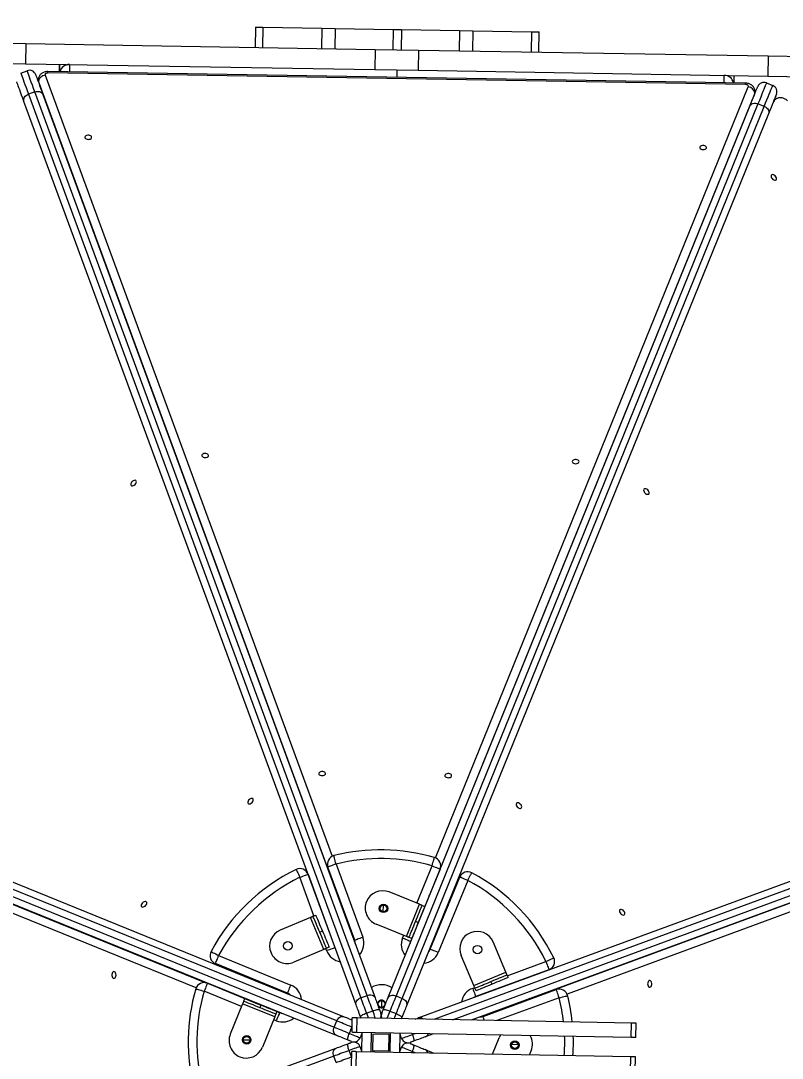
# Model space of a CAD drawing. Header units: millimetres. Extents: x 11861 to 22655, y -2514 to 8239.
# Drawn here: x 18612 to 19403, y 3521 to 4598 of the extents above; entities that cross this region are included whole.
import ezdxf

# ---------------------------------------------------------------- set-up
doc = ezdxf.new("R2010")
doc.units = ezdxf.units.MM
doc.layers.add('DIKOM_ОБЪЕКТ', color=7, linetype='Continuous')
doc.layers.add('DIKOM_РАЗМЕР_ОБЪЕКТА', color=7, linetype='Continuous')
doc.styles.add('style1', font='arial.ttf', dxfattribs={"width": 0.8})
doc.dimstyles.new('1-50', dxfattribs={"dimtxt": 300, "dimasz": 200, "dimexe": 100, "dimexo": 0, "dimgap": 100, "dimtad": 1, "dimtxsty": 'style1', "dimcen": 200, "dimclrd": 7, "dimclre": 7, "dimclrt": 7, "dimadec": 1, "dimazin": 2, "dimtfac": 1, "dimtmove": 0, "dimatfit": 2, "dimfxl": 0, "dimlwd": 25, "dimlwe": 18, "dimarcsym": 0})

# ---------------------------------------------------------------- blocks, each defined once
blk = doc.blocks.new('*D3')
at = {"layer": 'Defpoints', "color": 0, "transparency": 16777216}
for p in [(18687.3, 6652.8), (13004.5, 524), (18586.1, 524)]:
    blk.add_point(p, dxfattribs=at)
at = {"layer": 'DIKOM_РАЗМЕР_ОБЪЕКТА', "color": 7, "lineweight": 18, "transparency": 16777216}
for p, q in [((18687.3, 6652.8), (12904.5, 6652.8)), ((18586.1, 524), (12904.5, 524))]:
    blk.add_line(p, q, dxfattribs=at)
at = {"layer": 'DIKOM_РАЗМЕР_ОБЪЕКТА', "color": 7, "lineweight": 25, "transparency": 16777216}
blk.add_line((13004.5, 6452.8), (13004.5, 724), dxfattribs=at)
at = {"layer": 'DIKOM_РАЗМЕР_ОБЪЕКТА', "color": 7, "transparency": 16777216}
for points in [[(12971.2, 6452.8), (13037.8, 6452.8), (13004.5, 6652.8)], [(12971.2, 724), (13037.8, 724), (13004.5, 524)]]:
    blk.add_solid(points, dxfattribs=at)
at = {"layer": 'DIKOM_РАЗМЕР_ОБЪЕКТА', "color": 7, "transparency": 16777216, "insert": (12751.3, 3588.4), "char_height": 300, "attachment_point": 5, "rotation": 90, "style": 'style1'}
blk.add_mtext('6150', dxfattribs=at)

msp = doc.modelspace()

# ---------------------------------------------------------------- linework, layer by layer
at = {"layer": 'DIKOM_ОБЪЕКТ', "color": 7, "linetype": 'Continuous', "lineweight": 15}
for p, q in [((18855.814, 4591.715), (18855.466, 4570.718)), ((18855.814, 4591.715), (18863.463, 4591.589)), ((18863.463, 4591.589), (18863.115, 4570.592)), ((18863.463, 4591.589), (18924.538, 4590.578)), ((18924.538, 4590.578), (18924.19, 4569.58)), ((18924.538, 4590.578), (18938.273, 4590.35)), ((18938.273, 4590.35), (18937.925, 4569.353)), ((18938.273, 4590.35), (18998.721, 4589.349)), ((18998.721, 4589.349), (18998.373, 4568.352)), ((18998.721, 4589.349), (19007.156, 4589.21)), ((19007.156, 4589.21), (19006.809, 4568.212)), ((19007.156, 4589.21), (19067.604, 4588.209)), ((19067.604, 4588.209), (19067.257, 4567.212)), ((19067.604, 4588.209), (19081.339, 4587.981)), ((19081.339, 4587.981), (19080.991, 4566.984)), ((19081.339, 4587.981), (19142.414, 4586.97)), ((19142.414, 4586.97), (19142.066, 4565.973)), ((19142.414, 4586.97), (19150.063, 4586.844)), ((19149.715, 4565.846), (19150.063, 4586.844)), ((18552.652, 4575.732), (18617.056, 4574.666)), ((18617.056, 4574.666), (18616.708, 4553.668)), ((18617.056, 4574.666), (18980.082, 4568.655)), ((18980.082, 4568.655), (18979.735, 4547.658)), ((18980.082, 4568.655), (19025.099, 4567.91)), ((19025.099, 4567.91), (19024.752, 4546.912)), ((19025.099, 4567.91), (19388.126, 4561.899)), ((19388.126, 4561.899), (19387.778, 4540.902)), ((19388.126, 4561.899), (19452.529, 4560.833)), ((18552.305, 4554.735), (18616.708, 4553.668)), ((18611.921, 4544.022), (18618.491, 4546.438)), ((18616.708, 4553.668), (18979.735, 4547.658)), ((18652.164, 4545.371), (18652.291, 4553.079)), ((18652.398, 4545.368), (18652.525, 4553.075)), ((18979.735, 4547.658), (19024.752, 4546.912)), ((19002.478, 4547.281), (19002.35, 4539.573)), ((19024.752, 4546.912), (19387.778, 4540.902)), ((18630.037, 4536.896), (18630.024, 4536.107)), ((18630.283, 4535.477), (18630.27, 4534.687)), ((18940.062, 3692.952), (18630.283, 4535.477)), ((19364.494, 4532.106), (18640.157, 4544.098)), ((19364.518, 4533.577), (18640.182, 4545.57)), ((19352.43, 4541.487), (19352.302, 4533.779)), ((19387.778, 4540.902), (19452.182, 4539.836)), ((19386.225, 4533.727), (19392.712, 4531.095)), ((18960.234, 3576.411), (18615.275, 4514.615)), ((18626.565, 4524.48), (18619.995, 4522.064)), ((18619.995, 4522.064), (18964.954, 3583.859)), ((18971.524, 3586.275), (18626.565, 4524.48)), ((18634.985, 4521.862), (18979.944, 3583.658)), ((19374.064, 4522.372), (19374.077, 4523.162)), ((19374.357, 4523.783), (19374.371, 4524.573)), ((19394.353, 4515.56), (19393.698, 4514.907)), ((19394.893, 4516.138), (19394.321, 4515.584)), ((18993.098, 3583.44), (19368.927, 4509.711)), ((19377.429, 4512.048), (19001.601, 3585.777)), ((19008.087, 3583.145), (19383.916, 4509.416)), ((19383.916, 4509.416), (19377.429, 4512.048)), ((19388.386, 4501.815), (19012.558, 3575.544)), ((18940.032, 3559.75), (18013.761, 3935.578)), ((18021.362, 3940.048), (18947.633, 3564.22)), ((18011.129, 3929.092), (18937.4, 3553.263)), ((18939.737, 3544.761), (18013.466, 3920.589)), ((19024.748, 3562.943), (19962.953, 3907.902)), ((19141.289, 3583.115), (19983.814, 3892.894)), ((19970.2, 3888.192), (19079.509, 3560.703)), ((18958.658, 3643.569), (18930.859, 3719.596)), ((18939.312, 3722.687), (18967.11, 3646.659)), ((19047.305, 3717.458), (19024.66, 3661.934)), ((18910.197, 3712.041), (18937.995, 3636.014)), ((19037.106, 3634.194), (19067.676, 3709.15)), ((19076.009, 3705.751), (19045.439, 3630.796)), ((18940.049, 3692.162), (18940.062, 3692.952)), ((19025.881, 3680.901), (18994.375, 3693.685)), ((18921.863, 3680.136), (18921.832, 3680.855)), ((18988.12, 3680.105), (18988.005, 3673.169)), ((19012.346, 3647.543), (19025.881, 3680.901)), ((19028.661, 3679.773), (19031.44, 3678.646)), ((18912.672, 3667.248), (18881.355, 3654.009)), ((18926.689, 3634.089), (18912.672, 3667.248)), ((18915.435, 3668.416), (18918.198, 3669.584)), ((19024.673, 3661.966), (19021.893, 3663.094)), ((18925.207, 3653.005), (18922.444, 3651.837)), ((19012.346, 3647.543), (18980.84, 3660.326)), ((19017.905, 3645.287), (19015.125, 3646.415)), ((19017.875, 3645.299), (19016.735, 3642.503)), ((19115.586, 3610.505), (19102.347, 3641.822)), ((18926.689, 3634.089), (18895.373, 3620.85)), ((18932.216, 3636.425), (18929.453, 3635.257)), ((18817.426, 3627.672), (18892.381, 3597.102)), ((19082.427, 3596.488), (19069.188, 3627.805)), ((18888.983, 3588.768), (18814.027, 3619.338)), ((19082.427, 3596.488), (19115.586, 3610.505)), ((19160.379, 3612.98), (19084.352, 3585.182)), ((18805.719, 3598.967), (18861.243, 3576.322)), ((19101.342, 3597.97), (19100.174, 3600.733)), ((19116.754, 3607.742), (19117.922, 3604.979)), ((19128.474, 3601.314), (19129.193, 3601.345)), ((19084.763, 3590.961), (19083.595, 3593.725)), ((19091.906, 3564.52), (19167.934, 3592.318)), ((18842.276, 3577.543), (18829.493, 3546.037)), ((18875.634, 3564.008), (18842.276, 3577.543)), ((18843.404, 3580.323), (18844.532, 3583.103)), ((18964.954, 3583.859), (18971.524, 3586.275)), ((18986.478, 3580.913), (18986.362, 3573.915)), ((19001.601, 3585.777), (19008.087, 3583.145)), ((19140.5, 3583.128), (19141.289, 3583.115)), ((18861.211, 3576.335), (18860.083, 3573.555)), ((18877.89, 3569.568), (18876.762, 3566.788)), ((18877.878, 3569.538), (18880.675, 3568.397)), ((18970.819, 3567.906), (18977.389, 3570.321)), ((18995.21, 3570.026), (19001.697, 3567.395)), ((18875.634, 3564.008), (18862.851, 3532.502)), ((18937.4, 3553.263), (18940.032, 3559.75)), ((18955.946, 3547.969), (18956.221, 3562.966)), ((18960.945, 3547.877), (18961.22, 3562.874)), ((19245.993, 3557.647), (18961.22, 3562.874)), ((19245.718, 3542.649), (19245.993, 3557.647)), ((19250.717, 3542.558), (19250.992, 3557.555)), ((18953.151, 3546.873), (18955.783, 3553.359)), ((19245.718, 3542.649), (18960.945, 3547.877)), ((18966.461, 3547.776), (18964.265, 3542.363)), ((18965.92, 3546.44), (18965.602, 3529.142)), ((18975.943, 3547.602), (18975.576, 3527.605)), ((18977.415, 3546.074), (18977.103, 3529.077)), ((18994.412, 3545.762), (18977.415, 3546.074)), ((18994.1, 3528.765), (18994.412, 3545.762)), ((18995.572, 3527.238), (18995.939, 3547.234)), ((19007.401, 3541.649), (19005.412, 3547.061)), ((19005.595, 3528.399), (19005.913, 3545.697)), ((19040.646, 3546.414), (19031.995, 3543.233)), ((18850.008, 3539.667), (18843.073, 3539.782)), ((19101.746, 3525.289), (19108.664, 3542.337)), ((19128.442, 3535.057), (19121.507, 3535.172)), ((18936.902, 3523.186), (17998.698, 3178.227)), ((18001.315, 3186.648), (18939.52, 3531.606)), ((18939.318, 3516.616), (18936.902, 3523.186)), ((18955.271, 3522.481), (18952.856, 3529.051)), ((18955.304, 3512.975), (18955.579, 3527.972)), ((18960.303, 3512.883), (18960.578, 3527.88)), ((19245.351, 3522.653), (18960.578, 3527.88)), ((18964.113, 3533.191), (18966.103, 3527.779)), ((18977.103, 3529.077), (18994.1, 3528.765)), ((19005.053, 3527.064), (19007.25, 3532.477)), ((19031.777, 3530.079), (19040.827, 3526.407)), ((19140.31, 3524.581), (19142.022, 3528.802)), ((19245.075, 3507.655), (19245.351, 3522.653)), ((19250.075, 3507.563), (19250.35, 3522.561))]:
    msp.add_line(p, q, dxfattribs=at)
at = {"layer": 'DIKOM_ОБЪЕКТ', "color": 8, "linetype": 'Continuous', "lineweight": 15}
for p, q in [((18662.527, 4552.91), (18662.399, 4545.202)), ((18637.201, 4541.882), (18935.419, 3730.801)), ((18640.157, 4544.098), (18640.182, 4545.57)), ((19342.305, 4533.945), (19342.433, 4541.653)), ((19042.512, 3729.131), (19367.375, 4529.793)), ((19364.494, 4532.106), (19364.518, 4533.577)), ((19374.077, 4523.162), (19047.759, 3718.915)), ((18000.015, 3925.74), (18804.262, 3599.421)), ((18794.046, 3594.174), (17993.384, 3919.037)), ((19970.402, 3903.182), (19040.869, 3561.412)), ((19060.189, 3561.058), (19972.817, 3896.612)), ((19990.22, 3885.976), (19179.139, 3587.758)), ((19023.131, 3682.017), (19038.971, 3720.857)), ((18916.414, 3668.83), (18901.744, 3708.95)), ((18920.057, 3685.075), (18920.417, 3684.703)), ((18940.062, 3692.952), (18940.207, 3694.03)), ((19036.573, 3691.144), (19036.563, 3690.564)), ((19008.401, 3645.901), (19009.536, 3648.683)), ((18929.543, 3632.923), (18928.792, 3634.978)), ((19117.168, 3606.763), (19157.288, 3621.433)), ((19133.413, 3603.121), (19133.04, 3602.76)), ((18841.16, 3574.793), (18802.32, 3590.634)), ((18832.033, 3588.235), (18832.613, 3588.226)), ((19081.261, 3593.634), (19083.315, 3594.386)), ((19171.024, 3583.865), (19106.33, 3560.211)), ((19141.289, 3583.115), (19142.368, 3582.97)), ((18877.276, 3560.064), (18874.494, 3561.198)), ((18955.783, 3553.359), (18956.057, 3554.016)), ((18956.043, 3553.253), (18955.783, 3553.359)), ((19018.278, 3546.824), (19018.659, 3545.788)), ((19018.364, 3527.967), (19017.902, 3526.828)), ((18955.271, 3522.481), (18955.48, 3522.558)), ((18955.469, 3521.958), (18955.271, 3522.481))]:
    msp.add_line(p, q, dxfattribs=at)
at = {"layer": 'DIKOM_ОБЪЕКТ', "color": 7, "linetype": 'Continuous', "lineweight": 15, "flags": 128}
for points in [[(18626.565, 4524.48), (18625.211, 4528.161), (18623.969, 4531.539), (18622.845, 4534.598), (18621.841, 4537.327), (18620.963, 4539.715), (18620.214, 4541.752), (18619.597, 4543.43), (18619.115, 4544.742), (18618.769, 4545.683), (18618.561, 4546.249), (18618.491, 4546.438)], [(18611.921, 4544.022), (18611.991, 4543.833), (18612.199, 4543.267), (18612.545, 4542.326), (18613.027, 4541.014), (18613.644, 4539.336), (18614.393, 4537.299), (18615.271, 4534.911), (18616.275, 4532.182), (18617.399, 4529.123), (18618.641, 4525.746), (18619.995, 4522.064)], [(18627.477, 4542.284), (18627.541, 4542.108), (18627.735, 4541.581), (18628.057, 4540.706), (18628.505, 4539.486), (18629.079, 4537.925), (18629.776, 4536.031), (18630.592, 4533.81), (18631.525, 4531.272), (18632.572, 4528.427), (18633.726, 4525.286), (18634.985, 4521.862)], [(18640.157, 4544.098), (18639.486, 4544.063), (18638.847, 4543.936), (18638.273, 4543.724), (18637.793, 4543.439), (18637.43, 4543.093), (18637.205, 4542.705), (18637.127, 4542.295), (18637.201, 4541.882)], [(18615.275, 4514.615), (18614.016, 4518.039), (18612.862, 4521.18), (18611.816, 4524.025), (18610.882, 4526.563), (18610.066, 4528.784), (18609.369, 4530.679), (18608.796, 4532.239), (18608.347, 4533.459), (18608.025, 4534.334), (18607.832, 4534.861), (18607.767, 4535.037)], [(18626.565, 4524.48), (18627.882, 4524.854), (18629.22, 4525.021), (18630.527, 4524.973), (18631.753, 4524.714), (18632.85, 4524.251), (18633.777, 4523.604), (18634.498, 4522.798), (18634.985, 4521.862)], [(19367.375, 4529.793), (19367.463, 4530.203), (19367.399, 4530.615), (19367.186, 4531.011), (19366.835, 4531.368), (19366.365, 4531.67), (19365.798, 4531.9), (19365.164, 4532.048), (19364.494, 4532.106)], [(19368.927, 4509.711), (19370.298, 4513.091), (19371.557, 4516.192), (19372.696, 4519.001), (19373.713, 4521.507), (19374.603, 4523.699), (19375.361, 4525.569), (19375.987, 4527.11), (19376.475, 4528.315), (19376.826, 4529.179), (19377.037, 4529.699), (19377.107, 4529.872)], [(19386.225, 4533.727), (19386.15, 4533.54), (19385.923, 4532.981), (19385.546, 4532.052), (19385.02, 4530.757), (19384.348, 4529.1), (19383.532, 4527.089), (19382.576, 4524.732), (19381.483, 4522.037), (19380.257, 4519.017), (19378.904, 4515.682), (19377.429, 4512.048)], [(19383.916, 4509.416), (19385.391, 4513.051), (19386.743, 4516.385), (19387.969, 4519.405), (19389.062, 4522.1), (19390.019, 4524.457), (19390.835, 4526.468), (19391.507, 4528.125), (19392.032, 4529.42), (19392.409, 4530.349), (19392.636, 4530.908), (19392.712, 4531.095)], [(18615.275, 4514.615), (18615.041, 4515.644), (18615.067, 4516.725), (18615.355, 4517.819), (18615.891, 4518.882), (18616.657, 4519.874), (18617.621, 4520.756), (18618.749, 4521.496), (18619.995, 4522.064)], [(19396.566, 4521.977), (19396.496, 4521.803), (19396.285, 4521.283), (19395.935, 4520.419), (19395.446, 4519.215), (19394.821, 4517.674), (19394.062, 4515.804), (19393.172, 4513.611), (19392.156, 4511.105), (19391.016, 4508.296), (19389.758, 4505.196), (19388.386, 4501.815)], [(19368.927, 4509.711), (19369.445, 4510.629), (19370.192, 4511.412), (19371.14, 4512.028), (19372.252, 4512.453), (19373.486, 4512.672), (19374.794, 4512.677), (19376.125, 4512.466), (19377.429, 4512.048)], [(19383.916, 4509.416), (19385.142, 4508.807), (19386.245, 4508.03), (19387.18, 4507.116), (19387.912, 4506.1), (19388.413, 4505.019), (19388.664, 4503.917), (19388.655, 4502.835), (19388.386, 4501.815)], [(18681.963, 4475.116), (18683.101, 4475.213), (18684.12, 4475.533), (18684.908, 4476.04), (18685.382, 4476.679), (18685.489, 4477.382), (18685.217, 4478.072), (18684.597, 4478.674), (18683.695, 4479.123), (18682.609, 4479.37), (18681.457, 4479.389), (18680.364, 4479.178), (18679.448, 4478.759), (18678.808, 4478.178), (18678.514, 4477.498), (18678.597, 4476.792), (18679.049, 4476.137), (18679.821, 4475.604), (18680.828, 4475.251), (18681.963, 4475.116)], [(19320.428, 4464.545), (19321.566, 4464.643), (19322.585, 4464.962), (19323.374, 4465.469), (19323.847, 4466.108), (19323.954, 4466.811), (19323.682, 4467.501), (19323.062, 4468.103), (19322.16, 4468.552), (19321.074, 4468.799), (19319.922, 4468.818), (19318.829, 4468.607), (19317.913, 4468.188), (19317.273, 4467.607), (19316.979, 4466.927), (19317.062, 4466.221), (19317.514, 4465.566), (19318.286, 4465.033), (19319.293, 4464.68), (19320.428, 4464.545)], [(19393.834, 4433.055), (19394.768, 4432.743), (19395.606, 4432.744), (19396.256, 4433.055), (19396.649, 4433.645), (19396.741, 4434.448), (19396.522, 4435.379), (19396.017, 4436.335), (19395.28, 4437.214), (19394.39, 4437.921), (19393.445, 4438.377), (19392.547, 4438.535), (19391.792, 4438.377), (19391.264, 4437.92), (19391.018, 4437.214), (19391.082, 4436.335), (19391.449, 4435.378), (19392.079, 4434.448), (19392.904, 4433.644), (19393.834, 4433.055)], [(18803.414, 4144.797), (18804.552, 4144.895), (18805.571, 4145.214), (18806.36, 4145.721), (18806.833, 4146.361), (18806.94, 4147.063), (18806.669, 4147.753), (18806.048, 4148.355), (18805.147, 4148.804), (18804.061, 4149.051), (18802.909, 4149.071), (18801.815, 4148.859), (18800.899, 4148.44), (18800.259, 4147.859), (18799.965, 4147.179), (18800.049, 4146.473), (18800.501, 4145.818), (18801.272, 4145.285), (18802.28, 4144.932), (18803.414, 4144.797)], [(19188.108, 4138.428), (19189.246, 4138.525), (19190.265, 4138.845), (19191.054, 4139.352), (19191.527, 4139.991), (19191.634, 4140.694), (19191.362, 4141.384), (19190.742, 4141.986), (19189.84, 4142.435), (19188.754, 4142.682), (19187.602, 4142.701), (19186.509, 4142.49), (19185.593, 4142.071), (19184.953, 4141.49), (19184.659, 4140.809), (19184.742, 4140.104), (19185.194, 4139.449), (19185.966, 4138.916), (19186.973, 4138.563), (19188.108, 4138.428)], [(18726.484, 4118.361), (18726.173, 4117.427), (18726.173, 4116.589), (18726.484, 4115.939), (18727.074, 4115.546), (18727.878, 4115.454), (18728.808, 4115.673), (18729.765, 4116.178), (18730.643, 4116.915), (18731.35, 4117.804), (18731.806, 4118.75), (18731.964, 4119.648), (18731.806, 4120.402), (18731.349, 4120.931), (18730.643, 4121.177), (18729.764, 4121.113), (18728.807, 4120.746), (18727.877, 4120.116), (18727.074, 4119.291), (18726.484, 4118.361)], [(19261.514, 4106.938), (19262.448, 4106.626), (19263.286, 4106.626), (19263.936, 4106.938), (19264.329, 4107.528), (19264.421, 4108.331), (19264.202, 4109.262), (19263.697, 4110.218), (19262.96, 4111.097), (19262.071, 4111.803), (19261.125, 4112.26), (19260.227, 4112.418), (19259.473, 4112.26), (19258.944, 4111.803), (19258.698, 4111.097), (19258.762, 4110.218), (19259.129, 4109.261), (19259.759, 4108.331), (19260.584, 4107.527), (19261.514, 4106.938)], [(18924.866, 3814.478), (18926.004, 3814.576), (18927.023, 3814.895), (18927.811, 3815.402), (18928.285, 3816.042), (18928.392, 3816.744), (18928.12, 3817.434), (18927.5, 3818.036), (18926.598, 3818.485), (18925.512, 3818.733), (18924.36, 3818.752), (18923.267, 3818.54), (18922.351, 3818.121), (18921.711, 3817.54), (18921.417, 3816.86), (18921.5, 3816.154), (18921.952, 3815.499), (18922.724, 3814.966), (18923.731, 3814.613), (18924.866, 3814.478)], [(19055.788, 3812.311), (19056.926, 3812.408), (19057.945, 3812.728), (19058.734, 3813.235), (19059.207, 3813.874), (19059.314, 3814.577), (19059.042, 3815.266), (19058.422, 3815.868), (19057.52, 3816.317), (19056.434, 3816.565), (19055.282, 3816.584), (19054.189, 3816.373), (19053.273, 3815.954), (19052.633, 3815.373), (19052.339, 3814.692), (19052.422, 3813.986), (19052.874, 3813.332), (19053.646, 3812.799), (19054.653, 3812.446), (19055.788, 3812.311)], [(18847.936, 3788.042), (18847.624, 3787.108), (18847.624, 3786.27), (18847.936, 3785.62), (18848.525, 3785.227), (18849.329, 3785.135), (18850.259, 3785.354), (18851.216, 3785.859), (18852.095, 3786.596), (18852.801, 3787.486), (18853.258, 3788.431), (18853.416, 3789.329), (18853.258, 3790.084), (18852.801, 3790.612), (18852.095, 3790.858), (18851.216, 3790.794), (18850.259, 3790.427), (18849.329, 3789.797), (18848.525, 3788.972), (18847.936, 3788.042)], [(19129.194, 3780.821), (19130.128, 3780.509), (19130.966, 3780.509), (19131.616, 3780.821), (19132.009, 3781.41), (19132.101, 3782.214), (19131.882, 3783.144), (19131.377, 3784.101), (19130.64, 3784.98), (19129.751, 3785.686), (19128.805, 3786.143), (19127.907, 3786.301), (19127.153, 3786.143), (19126.624, 3785.686), (19126.378, 3784.98), (19126.442, 3784.101), (19126.809, 3783.144), (19127.439, 3782.214), (19128.264, 3781.41), (19129.194, 3780.821)], [(18939.312, 3722.687), (18938.885, 3724.39), (18938.474, 3726.027), (18938.096, 3727.537), (18937.764, 3728.859), (18937.492, 3729.945), (18937.29, 3730.752), (18937.165, 3731.249), (18937.123, 3731.416)], [(19038.971, 3720.857), (19039.46, 3722.543), (19039.931, 3724.165), (19040.364, 3725.659), (19040.744, 3726.969), (19041.056, 3728.044), (19041.288, 3728.843), (19041.431, 3729.335), (19041.479, 3729.501)], [(18897.786, 3717.033), (18897.862, 3716.878), (18898.087, 3716.418), (18898.453, 3715.671), (18898.945, 3714.666), (18899.545, 3713.441), (18900.229, 3712.043), (18900.972, 3710.527), (18901.744, 3708.95)], [(18939.312, 3722.687), (18937.663, 3722.084), (18936.077, 3721.504), (18934.616, 3720.969), (18933.335, 3720.501), (18932.284, 3720.117), (18931.503, 3719.831), (18931.022, 3719.655), (18930.859, 3719.596)], [(19038.971, 3720.857), (19040.597, 3720.194), (19042.16, 3719.556), (19043.601, 3718.969), (19044.864, 3718.454), (19045.9, 3718.031), (19046.671, 3717.717), (19047.145, 3717.524), (19047.305, 3717.458)], [(18901.744, 3708.95), (18903.393, 3709.553), (18904.979, 3710.133), (18906.44, 3710.667), (18907.721, 3711.136), (18908.772, 3711.52), (18909.554, 3711.806), (18910.035, 3711.982), (18910.197, 3712.041)], [(19076.009, 3705.751), (19074.384, 3706.415), (19072.82, 3707.052), (19071.38, 3707.64), (19070.117, 3708.155), (19069.08, 3708.577), (19068.31, 3708.892), (19067.836, 3709.085), (19067.676, 3709.15)], [(19076.009, 3705.751), (19076.839, 3707.299), (19077.637, 3708.787), (19078.372, 3710.158), (19079.017, 3711.36), (19079.545, 3712.347), (19079.938, 3713.08), (19080.18, 3713.531), (19080.262, 3713.683)], [(18742.357, 3680.856), (18742.668, 3681.79), (18742.668, 3682.628), (18742.356, 3683.279), (18741.767, 3683.671), (18740.963, 3683.763), (18740.033, 3683.545), (18739.076, 3683.039), (18738.197, 3682.302), (18737.491, 3681.413), (18737.034, 3680.468), (18736.876, 3679.569), (18737.034, 3678.815), (18737.491, 3678.286), (18738.198, 3678.041), (18739.077, 3678.105), (18740.033, 3678.472), (18740.964, 3679.101), (18741.767, 3679.926), (18742.357, 3680.856)], [(19021.893, 3663.094), (19022.856, 3665.468), (19023.8, 3667.793), (19024.704, 3670.023), (19025.552, 3672.112), (19026.325, 3674.017), (19027.008, 3675.7), (19027.586, 3677.126), (19028.049, 3678.266), (19028.386, 3679.098), (19028.592, 3679.604), (19028.661, 3679.773)], [(19031.44, 3678.646), (19031.372, 3678.476), (19031.166, 3677.97), (19030.829, 3677.138), (19030.366, 3675.998), (19029.787, 3674.572), (19029.105, 3672.889), (19028.332, 3670.984), (19027.484, 3668.895), (19026.579, 3666.665), (19025.636, 3664.34), (19024.673, 3661.966)], [(19028.661, 3679.773), (19028.607, 3679.795), (19028.449, 3679.859), (19028.192, 3679.964), (19027.846, 3680.104), (19027.425, 3680.275), (19026.944, 3680.47), (19026.423, 3680.681), (19025.881, 3680.901)], [(19236.38, 3675.242), (19235.446, 3675.553), (19234.608, 3675.553), (19233.957, 3675.241), (19233.565, 3674.652), (19233.473, 3673.848), (19233.691, 3672.918), (19234.197, 3671.961), (19234.934, 3671.082), (19235.823, 3670.376), (19236.768, 3669.919), (19237.667, 3669.761), (19238.421, 3669.919), (19238.95, 3670.376), (19239.196, 3671.083), (19239.131, 3671.962), (19238.765, 3672.918), (19238.135, 3673.849), (19237.31, 3674.652), (19236.38, 3675.242)], [(18915.435, 3668.416), (18915.382, 3668.394), (18915.225, 3668.327), (18914.969, 3668.219), (18914.626, 3668.074), (18914.207, 3667.897), (18913.729, 3667.695), (18913.211, 3667.476), (18912.672, 3667.248)], [(18922.444, 3651.837), (18921.446, 3654.196), (18920.469, 3656.508), (18919.532, 3658.724), (18918.655, 3660.8), (18917.854, 3662.694), (18917.147, 3664.367), (18916.548, 3665.784), (18916.069, 3666.918), (18915.719, 3667.744), (18915.506, 3668.247), (18915.435, 3668.416)], [(18918.198, 3669.584), (18918.27, 3669.415), (18918.482, 3668.913), (18918.832, 3668.086), (18919.311, 3666.952), (18919.91, 3665.535), (18920.617, 3663.862), (18921.418, 3661.968), (18922.296, 3659.892), (18923.233, 3657.676), (18924.21, 3655.364), (18925.207, 3653.005)], [(19015.125, 3646.415), (19015.194, 3646.585), (19015.4, 3647.09), (19015.737, 3647.922), (19016.2, 3649.063), (19016.778, 3650.489), (19017.461, 3652.171), (19018.234, 3654.077), (19019.082, 3656.165), (19019.986, 3658.395), (19020.93, 3660.72), (19021.893, 3663.094)], [(18925.207, 3653.005), (18926.205, 3650.645), (18927.182, 3648.334), (18928.119, 3646.117), (18928.996, 3644.041), (18929.797, 3642.148), (18930.504, 3640.475), (18931.103, 3639.057), (18931.582, 3637.924), (18931.932, 3637.097), (18932.144, 3636.594), (18932.216, 3636.425)], [(19024.673, 3661.966), (19023.71, 3659.593), (19022.766, 3657.267), (19021.862, 3655.037), (19021.014, 3652.949), (19020.241, 3651.044), (19019.558, 3649.361), (19018.98, 3647.935), (19018.517, 3646.794), (19018.179, 3645.963), (19017.974, 3645.457), (19017.905, 3645.287)], [(18929.453, 3635.257), (18929.381, 3635.426), (18929.169, 3635.929), (18928.819, 3636.755), (18928.34, 3637.889), (18927.741, 3639.307), (18927.034, 3640.979), (18926.233, 3642.873), (18925.355, 3644.949), (18924.418, 3647.166), (18923.441, 3649.477), (18922.444, 3651.837)], [(18967.11, 3646.659), (18965.461, 3646.056), (18963.876, 3645.477), (18962.414, 3644.942), (18961.133, 3644.474), (18960.082, 3644.09), (18959.301, 3643.804), (18958.82, 3643.628), (18958.658, 3643.569)], [(19008.401, 3645.901), (19010.027, 3645.238), (19011.59, 3644.601), (19013.031, 3644.013), (19014.294, 3643.498), (19015.33, 3643.075), (19016.1, 3642.761), (19016.575, 3642.568), (19016.735, 3642.503)], [(19015.125, 3646.415), (19015.072, 3646.436), (19014.914, 3646.501), (19014.657, 3646.605), (19014.311, 3646.745), (19013.89, 3646.916), (19013.409, 3647.111), (19012.888, 3647.323), (19012.346, 3647.543)], [(19016.735, 3642.503), (19016.232, 3640.811), (19016.138, 3640.225)], [(18809.494, 3631.924), (18809.646, 3631.843), (18810.098, 3631.601), (18810.831, 3631.208), (18811.817, 3630.679), (18813.019, 3630.034), (18814.39, 3629.299), (18815.878, 3628.501), (18817.426, 3627.672)], [(18929.453, 3635.257), (18929.399, 3635.235), (18929.242, 3635.168), (18928.987, 3635.06), (18928.643, 3634.915), (18928.225, 3634.738), (18927.747, 3634.536), (18927.228, 3634.317), (18926.689, 3634.089)], [(18929.543, 3632.923), (18931.192, 3633.526), (18932.777, 3634.106), (18934.239, 3634.64), (18935.52, 3635.109), (18936.571, 3635.493), (18937.352, 3635.779), (18937.833, 3635.954), (18937.995, 3636.014)], [(18937.995, 3636.014), (18938.761, 3634.424), (18939.086, 3633.927)], [(19045.439, 3630.796), (19043.814, 3631.459), (19042.25, 3632.096), (19040.809, 3632.684), (19039.547, 3633.199), (19038.51, 3633.622), (19037.74, 3633.936), (19037.266, 3634.129), (19037.106, 3634.194)], [(18814.027, 3619.338), (18814.092, 3619.498), (18814.286, 3619.972), (18814.6, 3620.743), (18815.022, 3621.779), (18815.537, 3623.042), (18816.125, 3624.483), (18816.763, 3626.046), (18817.426, 3627.672)], [(19157.288, 3621.433), (19158.865, 3622.205), (19160.381, 3622.948), (19161.779, 3623.632), (19163.003, 3624.232), (19164.009, 3624.724), (19164.756, 3625.09), (19165.215, 3625.316), (19165.371, 3625.392)], [(19157.288, 3621.433), (19157.891, 3619.784), (19158.471, 3618.198), (19159.005, 3616.737), (19159.474, 3615.456), (19159.858, 3614.405), (19160.144, 3613.624), (19160.319, 3613.143), (19160.379, 3612.98)], [(18710.867, 3607.45), (18710.769, 3608.588), (18710.45, 3609.607), (18709.943, 3610.396), (18709.303, 3610.869), (18708.6, 3610.976), (18707.911, 3610.705), (18707.309, 3610.084), (18706.86, 3609.182), (18706.612, 3608.097), (18706.593, 3606.945), (18706.805, 3605.851), (18707.223, 3604.935), (18707.805, 3604.295), (18708.485, 3604.001), (18709.191, 3604.084), (18709.846, 3604.536), (18710.378, 3605.308), (18710.731, 3606.316), (18710.867, 3607.45)], [(19116.754, 3607.742), (19116.731, 3607.795), (19116.665, 3607.952), (19116.557, 3608.208), (19116.412, 3608.551), (19116.235, 3608.97), (19116.033, 3609.448), (19115.814, 3609.966), (19115.586, 3610.505)], [(18805.719, 3598.967), (18805.653, 3598.807), (18805.46, 3598.333), (18805.146, 3597.563), (18804.723, 3596.526), (18804.208, 3595.263), (18803.621, 3593.823), (18802.983, 3592.259), (18802.32, 3590.634)], [(19083.595, 3593.725), (19083.764, 3593.796), (19084.267, 3594.008), (19085.093, 3594.358), (19086.227, 3594.837), (19087.644, 3595.436), (19089.317, 3596.144), (19091.211, 3596.944), (19093.287, 3597.822), (19095.503, 3598.759), (19097.815, 3599.736), (19100.174, 3600.733)], [(19100.174, 3600.733), (19102.534, 3601.731), (19104.845, 3602.708), (19107.062, 3603.645), (19109.138, 3604.522), (19111.032, 3605.323), (19112.704, 3606.03), (19114.122, 3606.629), (19115.256, 3607.109), (19116.082, 3607.458), (19116.585, 3607.671), (19116.754, 3607.742)], [(19117.922, 3604.979), (19117.753, 3604.907), (19117.25, 3604.695), (19116.424, 3604.345), (19115.29, 3603.866), (19113.872, 3603.267), (19112.2, 3602.56), (19110.306, 3601.759), (19108.23, 3600.882), (19106.013, 3599.945), (19103.702, 3598.967), (19101.342, 3597.97)], [(19262.816, 3598.312), (19262.914, 3597.173), (19263.233, 3596.155), (19263.74, 3595.366), (19264.379, 3594.892), (19265.082, 3594.785), (19265.772, 3595.057), (19266.374, 3595.677), (19266.823, 3596.579), (19267.07, 3597.665), (19267.089, 3598.817), (19266.878, 3599.91), (19266.459, 3600.827), (19265.878, 3601.466), (19265.198, 3601.761), (19264.492, 3601.677), (19263.837, 3601.225), (19263.304, 3600.453), (19262.951, 3599.446), (19262.816, 3598.312)], [(18793.676, 3593.141), (18793.842, 3593.093), (18794.334, 3592.95), (18795.133, 3592.718), (18796.208, 3592.407), (18797.518, 3592.027), (18799.012, 3591.593), (18800.634, 3591.123), (18802.32, 3590.634)], [(18888.983, 3588.768), (18889.048, 3588.928), (18889.241, 3589.402), (18889.556, 3590.172), (18889.978, 3591.209), (18890.493, 3592.472), (18891.081, 3593.912), (18891.718, 3595.476), (18892.381, 3597.102)], [(19081.261, 3593.634), (19081.864, 3591.985), (19082.444, 3590.4), (19082.978, 3588.938), (19083.446, 3587.657), (19083.831, 3586.606), (19084.116, 3585.825), (19084.292, 3585.344), (19084.352, 3585.182)], [(19083.595, 3593.725), (19083.572, 3593.778), (19083.506, 3593.935), (19083.398, 3594.19), (19083.253, 3594.534), (19083.076, 3594.953), (19082.874, 3595.43), (19082.655, 3595.949), (19082.427, 3596.488)], [(19101.342, 3597.97), (19098.983, 3596.973), (19096.672, 3595.995), (19094.455, 3595.059), (19092.379, 3594.181), (19090.485, 3593.38), (19088.813, 3592.673), (19087.395, 3592.074), (19086.261, 3591.595), (19085.435, 3591.245), (19084.932, 3591.033), (19084.763, 3590.961)], [(19171.024, 3583.865), (19170.421, 3585.514), (19169.842, 3587.1), (19169.307, 3588.561), (19168.839, 3589.842), (19168.455, 3590.893), (19168.169, 3591.675), (19167.993, 3592.156), (19167.934, 3592.318)], [(18843.404, 3580.323), (18843.382, 3580.269), (18843.318, 3580.111), (18843.214, 3579.854), (18843.073, 3579.509), (18842.902, 3579.087), (18842.707, 3578.607), (18842.496, 3578.085), (18842.276, 3577.543)], [(18860.083, 3573.555), (18857.709, 3574.518), (18855.384, 3575.462), (18853.154, 3576.367), (18851.065, 3577.214), (18849.16, 3577.987), (18847.478, 3578.67), (18846.051, 3579.248), (18844.911, 3579.711), (18844.079, 3580.049), (18843.573, 3580.254), (18843.404, 3580.323)], [(18844.532, 3583.103), (18844.701, 3583.034), (18845.207, 3582.829), (18846.039, 3582.491), (18847.179, 3582.028), (18848.606, 3581.45), (18850.288, 3580.767), (18852.193, 3579.994), (18854.282, 3579.146), (18856.512, 3578.242), (18858.837, 3577.298), (18861.211, 3576.335)], [(18960.234, 3576.411), (18959.999, 3577.439), (18960.026, 3578.52), (18960.313, 3579.614), (18960.85, 3580.677), (18961.615, 3581.669), (18962.58, 3582.552), (18963.707, 3583.291), (18964.954, 3583.859)], [(18964.954, 3583.859), (18965.54, 3582.265), (18966.178, 3580.53), (18966.863, 3578.666), (18967.59, 3576.687), (18968.355, 3574.607), (18969.152, 3572.439), (18969.976, 3570.2), (18970.819, 3567.906)], [(18971.524, 3586.275), (18972.841, 3586.649), (18974.179, 3586.816), (18975.485, 3586.769), (18976.711, 3586.509), (18977.809, 3586.047), (18978.736, 3585.4), (18979.457, 3584.593), (18979.944, 3583.658)], [(18977.389, 3570.321), (18976.546, 3572.616), (18975.722, 3574.855), (18974.925, 3577.022), (18974.16, 3579.103), (18973.433, 3581.082), (18972.748, 3582.946), (18972.11, 3584.681), (18971.524, 3586.275)], [(18979.944, 3583.658), (18980.393, 3582.435), (18980.882, 3581.105), (18981.408, 3579.676), (18981.966, 3578.159), (18982.552, 3576.564), (18983.163, 3574.902), (18983.794, 3573.186), (18984.441, 3571.427)], [(18988.199, 3571.364), (18988.904, 3573.101), (18989.591, 3574.796), (18990.257, 3576.436), (18990.896, 3578.011), (18991.504, 3579.509), (18992.076, 3580.92), (18992.609, 3582.233), (18993.098, 3583.44)], [(18993.098, 3583.44), (18993.616, 3584.359), (18994.364, 3585.141), (18995.312, 3585.757), (18996.424, 3586.182), (18997.657, 3586.402), (18998.965, 3586.406), (19000.297, 3586.195), (19001.601, 3585.777)], [(19001.601, 3585.777), (19000.962, 3584.203), (19000.267, 3582.49), (18999.521, 3580.65), (18998.728, 3578.696), (18997.895, 3576.642), (18997.026, 3574.502), (18996.129, 3572.292), (18995.21, 3570.026)], [(19001.697, 3567.395), (19002.616, 3569.66), (19003.513, 3571.87), (19004.381, 3574.01), (19005.214, 3576.064), (19006.007, 3578.018), (19006.754, 3579.858), (19007.449, 3581.571), (19008.087, 3583.145)], [(19008.087, 3583.145), (19009.314, 3582.536), (19010.416, 3581.76), (19011.351, 3580.845), (19012.083, 3579.829), (19012.585, 3578.748), (19012.835, 3577.646), (19012.826, 3576.564), (19012.558, 3575.544)], [(19084.352, 3585.182), (19082.762, 3584.416), (19082.265, 3584.091)], [(19171.024, 3583.865), (19172.727, 3584.292), (19174.365, 3584.703), (19175.874, 3585.081), (19177.197, 3585.413), (19178.283, 3585.685), (19179.09, 3585.887), (19179.586, 3586.012), (19179.754, 3586.054)], [(18876.762, 3566.788), (18876.593, 3566.857), (18876.087, 3567.062), (18875.255, 3567.399), (18874.115, 3567.862), (18872.688, 3568.441), (18871.006, 3569.123), (18869.101, 3569.896), (18867.012, 3570.744), (18864.782, 3571.649), (18862.457, 3572.592), (18860.083, 3573.555)], [(18861.211, 3576.335), (18863.585, 3575.372), (18865.91, 3574.428), (18868.14, 3573.524), (18870.228, 3572.676), (18872.134, 3571.903), (18873.816, 3571.221), (18875.242, 3570.642), (18876.383, 3570.179), (18877.215, 3569.842), (18877.72, 3569.636), (18877.89, 3569.568)], [(18876.762, 3566.788), (18876.741, 3566.734), (18876.676, 3566.576), (18876.572, 3566.319), (18876.432, 3565.973), (18876.261, 3565.552), (18876.066, 3565.072), (18875.854, 3564.55), (18875.634, 3564.008)], [(18880.675, 3568.397), (18880.609, 3568.237), (18880.416, 3567.763), (18880.102, 3566.993), (18879.679, 3565.956), (18879.164, 3564.693), (18878.577, 3563.253), (18877.939, 3561.689), (18877.276, 3560.064)], [(18880.675, 3568.397), (18882.366, 3567.894), (18882.953, 3567.801)], [(18964.731, 3564.18), (18964.084, 3565.939), (18963.453, 3567.655), (18962.842, 3569.317), (18962.256, 3570.912), (18961.698, 3572.429), (18961.173, 3573.858), (18960.683, 3575.188), (18960.234, 3576.411)], [(18964.731, 3564.18), (18964.763, 3564.482), (18965.047, 3564.865), (18965.571, 3565.315), (18966.315, 3565.814), (18967.25, 3566.343), (18968.342, 3566.882), (18969.547, 3567.409), (18970.819, 3567.906)], [(18977.389, 3570.321), (18978.68, 3570.768), (18979.94, 3571.146), (18981.121, 3571.443), (18982.176, 3571.646), (18983.066, 3571.748), (18983.757, 3571.744), (18984.221, 3571.636), (18984.441, 3571.427)], [(18984.441, 3571.427), (18984.669, 3570.807), (18984.896, 3570.19), (18985.11, 3569.606), (18985.303, 3569.084), (18985.463, 3568.648), (18985.583, 3568.321), (18985.658, 3568.118), (18985.683, 3568.049)], [(18986.846, 3568.03), (18986.874, 3568.098), (18986.955, 3568.298), (18987.086, 3568.621), (18987.26, 3569.051), (18987.47, 3569.567), (18987.704, 3570.144), (18987.951, 3570.753), (18988.199, 3571.364)], [(18988.199, 3571.364), (18988.426, 3571.566), (18988.894, 3571.659), (18989.584, 3571.64), (18990.47, 3571.508), (18991.518, 3571.271), (18992.688, 3570.935), (18993.935, 3570.515), (18995.21, 3570.026)], [(19001.697, 3567.395), (19002.952, 3566.856), (19004.139, 3566.289), (19005.212, 3565.714), (19006.13, 3565.155), (19006.857, 3564.631), (19007.365, 3564.164), (19007.636, 3563.772), (19007.658, 3563.469)], [(19012.558, 3575.544), (19012.068, 3574.338), (19011.535, 3573.024), (19010.963, 3571.614), (19010.355, 3570.116), (19009.716, 3568.541), (19009.05, 3566.9), (19008.363, 3565.206), (19007.658, 3563.469)], [(18940.032, 3559.75), (18940.641, 3560.976), (18941.418, 3562.078), (18942.332, 3563.013), (18943.349, 3563.746), (18944.429, 3564.247), (18945.531, 3564.498), (18946.613, 3564.489), (18947.633, 3564.22)], [(18955.783, 3553.359), (18953.517, 3554.278), (18951.307, 3555.175), (18949.167, 3556.043), (18947.113, 3556.877), (18945.159, 3557.669), (18943.319, 3558.416), (18941.606, 3559.111), (18940.032, 3559.75)], [(18947.633, 3564.22), (18948.84, 3563.73), (18950.153, 3563.197), (18951.563, 3562.625), (18953.061, 3562.017), (18954.636, 3561.378), (18956.181, 3560.752)], [(18961.22, 3562.874), (18960.245, 3562.892), (18959.307, 3562.909), (18958.443, 3562.925), (18957.686, 3562.939), (18957.064, 3562.951), (18956.602, 3562.959), (18956.317, 3562.964), (18956.221, 3562.966)], [(18965.238, 3562.801), (18965.186, 3562.943), (18964.959, 3563.56), (18964.731, 3564.18)], [(19007.658, 3563.469), (19007.41, 3562.857), (19007.163, 3562.248), (19007.075, 3562.033)], [(19021.549, 3561.767), (19022.196, 3562.005), (19023.526, 3562.494), (19024.748, 3562.943)], [(19250.992, 3557.555), (19250.913, 3557.557), (19250.48, 3557.564), (19249.701, 3557.579), (19248.636, 3557.598), (19247.368, 3557.622), (19245.993, 3557.647)], [(18939.737, 3544.761), (18938.819, 3545.279), (18938.036, 3546.026), (18937.42, 3546.974), (18936.995, 3548.086), (18936.776, 3549.32), (18936.771, 3550.627), (18936.982, 3551.959), (18937.4, 3553.263)], [(18937.4, 3553.263), (18938.974, 3552.625), (18940.687, 3551.93), (18942.527, 3551.183), (18944.481, 3550.39), (18946.535, 3549.557), (18948.675, 3548.689), (18950.885, 3547.792), (18953.151, 3546.873)], [(18951.813, 3539.861), (18950.076, 3540.566), (18948.381, 3541.253), (18946.741, 3541.919), (18945.166, 3542.558), (18943.668, 3543.166), (18942.257, 3543.738), (18940.944, 3544.271), (18939.737, 3544.761)], [(18951.813, 3539.861), (18951.611, 3540.088), (18951.518, 3540.556), (18951.537, 3541.246), (18951.669, 3542.132), (18951.907, 3543.18), (18952.242, 3544.35), (18952.662, 3545.597), (18953.151, 3546.873)], [(18953.151, 3546.873), (18954.962, 3546.138), (18956.775, 3545.402), (18958.52, 3544.694), (18960.128, 3544.042), (18961.538, 3543.469), (18962.696, 3543), (18963.556, 3542.65), (18964.086, 3542.435), (18964.265, 3542.363)], [(18960.945, 3547.877), (18959.97, 3547.895), (18959.032, 3547.912), (18958.168, 3547.928), (18957.41, 3547.942), (18956.789, 3547.953), (18956.327, 3547.962), (18956.042, 3547.967), (18955.946, 3547.969)], [(19007.401, 3541.649), (19007.583, 3541.715), (19008.119, 3541.913), (19008.991, 3542.233), (19010.164, 3542.664), (19011.592, 3543.189), (19013.221, 3543.788), (19014.988, 3544.438), (19016.824, 3545.113), (19018.659, 3545.788)], [(19018.659, 3545.788), (19019.105, 3544.497), (19019.484, 3543.237), (19019.78, 3542.057), (19019.984, 3541.001), (19020.085, 3540.111), (19020.082, 3539.421), (19019.974, 3538.956), (19019.764, 3538.736)], [(19110.097, 3545.139), (19109.796, 3544.642), (19108.664, 3542.337)], [(18939.52, 3531.606), (18940.742, 3532.056), (18942.072, 3532.545), (18943.501, 3533.07), (18945.018, 3533.628), (18946.613, 3534.214), (18948.275, 3534.825), (18949.991, 3535.456), (18951.75, 3536.103)], [(18952.856, 3529.051), (18952.41, 3530.342), (18952.031, 3531.602), (18951.734, 3532.783), (18951.531, 3533.838), (18951.43, 3534.728), (18951.433, 3535.419), (18951.541, 3535.883), (18951.75, 3536.103)], [(18951.75, 3536.103), (18952.37, 3536.331), (18952.987, 3536.558), (18953.571, 3536.773), (18954.094, 3536.965), (18954.529, 3537.125), (18954.856, 3537.245), (18955.059, 3537.32), (18955.128, 3537.345)], [(18955.147, 3538.508), (18955.079, 3538.536), (18954.879, 3538.617), (18954.556, 3538.748), (18954.126, 3538.923), (18953.61, 3539.132), (18953.034, 3539.366), (18952.425, 3539.613), (18951.813, 3539.861)], [(19016.368, 3536.331), (19016.436, 3536.304), (19016.636, 3536.222), (19016.959, 3536.091), (19017.389, 3535.917), (19017.905, 3535.708), (19018.481, 3535.474), (19019.09, 3535.226), (19019.702, 3534.978)], [(19019.764, 3538.736), (19019.145, 3538.508), (19018.528, 3538.281), (19017.944, 3538.067), (19017.421, 3537.875), (19016.986, 3537.715), (19016.659, 3537.594), (19016.456, 3537.52), (19016.387, 3537.494)], [(19019.702, 3534.978), (19019.904, 3534.751), (19019.997, 3534.284), (19019.977, 3533.593), (19019.846, 3532.707), (19019.608, 3531.659), (19019.273, 3530.489), (19018.853, 3529.242), (19018.364, 3527.967)], [(19019.702, 3534.978), (19021.439, 3534.274), (19023.134, 3533.586), (19024.774, 3532.92), (19026.349, 3532.281), (19027.847, 3531.674), (19029.258, 3531.101), (19030.571, 3530.568), (19031.777, 3530.079)], [(19031.995, 3543.233), (19030.773, 3542.784), (19029.443, 3542.295), (19028.014, 3541.769), (19026.497, 3541.211), (19024.902, 3540.625), (19023.24, 3540.014), (19021.524, 3539.383), (19019.764, 3538.736)], [(19250.717, 3542.558), (19250.638, 3542.559), (19250.205, 3542.567), (19249.426, 3542.581), (19248.361, 3542.601), (19247.092, 3542.624), (19245.718, 3542.649)], [(18936.902, 3523.186), (18936.528, 3524.503), (18936.361, 3525.841), (18936.409, 3527.148), (18936.668, 3528.373), (18937.131, 3529.471), (18937.777, 3530.398), (18938.584, 3531.119), (18939.52, 3531.606)], [(18952.856, 3529.051), (18950.561, 3528.208), (18948.322, 3527.385), (18946.155, 3526.588), (18944.074, 3525.823), (18942.095, 3525.095), (18940.232, 3524.41), (18938.497, 3523.772), (18936.902, 3523.186)], [(18964.113, 3533.191), (18963.932, 3533.124), (18963.395, 3532.927), (18962.524, 3532.606), (18961.351, 3532.175), (18959.923, 3531.65), (18958.294, 3531.051), (18956.527, 3530.401), (18954.691, 3529.726), (18952.856, 3529.051)], [(18960.578, 3527.88), (18959.603, 3527.898), (18958.665, 3527.915), (18957.801, 3527.931), (18957.043, 3527.945), (18956.421, 3527.957), (18955.959, 3527.965), (18955.675, 3527.97), (18955.579, 3527.972)], [(19018.364, 3527.967), (19016.553, 3528.702), (19014.74, 3529.437), (19012.995, 3530.145), (19011.387, 3530.798), (19009.977, 3531.37), (19008.819, 3531.84), (19007.958, 3532.189), (19007.429, 3532.404), (19007.25, 3532.477)], [(18939.318, 3516.616), (18940.912, 3517.202), (18942.647, 3517.84), (18944.511, 3518.525), (18946.49, 3519.253), (18948.57, 3520.018), (18950.738, 3520.815), (18952.977, 3521.638), (18955.271, 3522.481)], [(19250.35, 3522.561), (19250.271, 3522.562), (19249.838, 3522.57), (19249.059, 3522.585), (19247.994, 3522.604), (19246.725, 3522.627), (19245.351, 3522.653)]]:
    msp.add_lwpolyline(points, dxfattribs=at)
at = {"layer": 'DIKOM_ОБЪЕКТ', "color": 8, "linetype": 'Continuous', "lineweight": 15, "flags": 128}
for points in [[(18630.024, 4536.107), (18630.025, 4535.908), (18630.27, 4534.687)], [(18630.283, 4535.477), (18630.039, 4536.697), (18630.037, 4536.899)], [(19374.064, 4522.372), (19374.349, 4523.584), (19374.357, 4523.783)], [(19374.37, 4524.571), (19374.362, 4524.374), (19374.077, 4523.162)], [(19394.321, 4515.584), (19394.08, 4515.327), (19393.431, 4514.249)], [(18920.702, 3683.309), (18920.67, 3683.65), (18920.417, 3684.703)], [(18941.279, 3691.099), (18940.566, 3691.969), (18940.062, 3692.952)], [(19035.844, 3689.357), (19036.027, 3689.599), (19036.563, 3690.564)], [(19131.647, 3602.475), (19131.987, 3602.507), (19133.04, 3602.76)], [(18833.821, 3587.506), (18833.578, 3587.69), (18832.613, 3588.226)], [(19139.436, 3581.898), (19140.307, 3582.611), (19141.289, 3583.115)], [(18970.819, 3567.906), (18971.494, 3566.071), (18972.169, 3564.235), (18972.747, 3562.663)], [(18980.256, 3562.525), (18979.988, 3563.254), (18979.389, 3564.883), (18978.739, 3566.65), (18978.064, 3568.487), (18977.389, 3570.321)], [(18995.21, 3570.026), (18994.475, 3568.215), (18993.74, 3566.402), (18993.032, 3564.658), (18992.379, 3563.049), (18992.079, 3562.308)], [(18999.577, 3562.17), (19000.226, 3563.77), (19000.962, 3565.583), (19001.697, 3567.395)], [(19093.395, 3560.448), (19093.28, 3560.763), (19092.812, 3562.044), (19092.427, 3563.095), (19092.142, 3563.876), (19091.966, 3564.357), (19091.906, 3564.52)], [(19018.659, 3545.788), (19020.954, 3546.632), (19021.326, 3546.768)], [(19021.326, 3526.765), (19020.63, 3527.048), (19018.364, 3527.967)]]:
    msp.add_lwpolyline(points, dxfattribs=at)
at = {"layer": 'DIKOM_ОБЪЕКТ', "color": 7, "linetype": 'Continuous', "lineweight": 15}
for centre, radius in [((18988.534, 3676.629), 4.4), ((18988.534, 3676.629), 3.5), ((18889.285, 3637.819), 4.4), ((19086.157, 3633.892), 4.4), ((18986.492, 3577.413), 3.5), ((18846.548, 3540.197), 4.4), ((18846.548, 3540.197), 3.5), ((19124.967, 3534.643), 4.4), ((19124.967, 3534.643), 3.5)]:
    msp.add_circle(centre, radius, dxfattribs=at)
for centre, radius, start, end in [((18620.907, 4539.868), 7, 20.18744, 110.18744), ((18662.361, 4542.911), 10, 89.051451, 165.806925), ((18637.682, 4534.424), 7.473, 93.689082, 171.904839), ((19342.267, 4531.654), 10, 12.295978, 89.051451), ((19366.648, 4522.355), 7.473, 6.198063, 84.413821), ((19383.594, 4527.24), 7, 67.915462, 157.915462), ((19390.08, 4524.608), 7, 337.915462, 67.915462), ((18939.312, 3722.687), 9, 104.073766, 200.084342), ((18985.757, 3537.42), 200, 73.822941, 104.073766), ((18985.757, 3537.42), 191, 73.822941, 104.073766), ((19038.971, 3720.857), 9, 337.812364, 73.822941), ((18985.757, 3537.42), 200, 116.094919, 151.801788), ((18901.744, 3708.95), 9, 20.084342, 116.094919), ((18985.757, 3537.42), 191, 116.094919, 151.801788), ((19076.009, 3705.751), 9, 61.801788, 157.812364), ((18985.757, 3537.42), 200, 26.094919, 61.801788), ((18985.757, 3537.42), 191, 26.094919, 61.801788), ((18987.608, 3677.005), 18, 67.915462, 157.915462), ((18987.608, 3677.005), 18, 157.915462, 247.915462), ((18888.364, 3637.43), 18, 112.915462, 202.915462), ((19085.768, 3634.813), 18, 22.915462, 112.915462), ((18950.205, 3640.478), 9, 357.504369, 20.084342), ((19085.768, 3634.813), 18, 112.915462, 202.915462), ((18817.426, 3627.672), 9, 151.801788, 247.812364), ((19028.772, 3637.593), 9, 315.232391, 337.812364), ((18888.364, 3637.43), 18, 202.915462, 292.915462), ((19157.288, 3621.433), 9, 290.084342, 26.094919), ((18802.32, 3590.634), 9, 67.812364, 163.822941), ((18985.757, 3537.42), 200, 163.822941, 194.073766), ((18985.757, 3537.42), 191, 163.822941, 194.073766), ((18885.584, 3580.434), 9, 45.232391, 67.812364), ((18986.492, 3577.413), 20, 56.798783, 121.696392), ((19171.024, 3583.865), 9, 14.073766, 110.084342), ((18986.492, 3577.413), 4, 88.948353, 196.221345), ((18986.492, 3577.413), 4, 353.327809, 88.948353), ((18985.757, 3537.42), 200, 6.129109, 14.073766), ((18986.492, 3577.413), 4, 204.153535, 322.503116), ((18979.113, 3565.634), 7, 332.778233, 20.18744), ((18993.332, 3565.398), 7, 157.915462, 205.352092), ((19088.816, 3572.972), 9, 267.504369, 290.084342), ((18846.172, 3539.27), 18, 157.915462, 247.915462), ((19125.343, 3535.569), 18, 337.915462, 30.012636), ((18957.543, 3530.775), 7, 20.18744, 110.18744), ((18957.779, 3544.995), 7, 247.915462, 337.915462), ((19013.736, 3529.845), 7, 67.915462, 157.915462), ((19013.971, 3544.064), 7, 200.18744, 290.18744), ((18985.757, 3537.42), 200, 356.082369, 1.814337), ((18846.172, 3539.27), 18, 247.915462, 337.915462)]:
    msp.add_arc(centre, radius, start, end, dxfattribs=at)
at = {"layer": 'DIKOM_ОБЪЕКТ', "color": 8, "linetype": 'Continuous', "lineweight": 15}
for centre, radius, start, end in [((18945.342, 3694.298), 5.707, 201.976066, 230.645801), ((19061.464, 3680.418), 5.891, 159.736658, 187.877709), ((18950.205, 3640.478), 18, 317.660148, 20.084342), ((19025.068, 3639.104), 18, 157.812364, 219.02617), ((18946.448, 3639.104), 18, 200.084342, 261.298148), ((19028.772, 3637.593), 18, 275.38817, 337.812364), ((18842.759, 3613.127), 5.891, 249.736658, 277.877709), ((18885.584, 3580.434), 18, 5.38817, 67.812364), ((19087.442, 3576.729), 18, 110.084342, 171.298148), ((19142.636, 3577.835), 5.707, 111.976066, 140.645801), ((18985.757, 3537.42), 191, 6.469381, 14.073766), ((18884.073, 3576.731), 18, 247.812364, 309.02617), ((19026.241, 3557.943), 5.218, 44.68611, 106.625108), ((19030.102, 3547.78), 4.925, 292.610053, 345.179501), ((18985.757, 3537.42), 191, 355.947202, 1.949505), ((19029.65, 3525.521), 5.03, 11.477948, 64.976615)]:
    msp.add_arc(centre, radius, start, end, dxfattribs=at)
at = {"layer": 'DIKOM_ОБЪЕКТ', "color": 7, "linetype": 'Continuous', "lineweight": 15}
for points, knots in [([(18640.182, 4545.57), (18639.771, 4545.564), (18638.738, 4545.549), (18637.154, 4545.271), (18635.505, 4544.718), (18634.046, 4543.944), (18632.775, 4542.968), (18631.718, 4541.814), (18630.89, 4540.509), (18630.336, 4539.085), (18630.052, 4537.862), (18630.071, 4537.128), (18630.076, 4536.901)], [0, 0, 0, 0, 0.08179862, 0.20590063, 0.32021057, 0.43160558, 0.53952264, 0.64482252, 0.74854563, 0.85145587, 0.95405094, 1, 1, 1, 1]), ([(19374.355, 4524.569), (19374.361, 4524.625), (19374.424, 4525.21), (19374.242, 4526.318), (19373.816, 4527.806), (19373.111, 4529.155), (19372.2, 4530.348), (19371.094, 4531.377), (19369.807, 4532.235), (19368.348, 4532.909), (19366.731, 4533.373), (19365.427, 4533.55), (19364.68, 4533.572), (19364.518, 4533.577)], [0, 0, 0, 0, 0.01125344, 0.11913141, 0.22325158, 0.32495812, 0.42571571, 0.52711762, 0.63087758, 0.73858444, 0.85102774, 0.96776794, 1, 1, 1, 1]), ([(19408.183, 4515.081), (19407.891, 4515.365), (19407.153, 4516.083), (19405.84, 4517.008), (19404.285, 4517.785), (19402.709, 4518.273), (19401.123, 4518.486), (19399.563, 4518.421), (19398.057, 4518.087), (19396.66, 4517.476), (19395.592, 4516.814), (19395.085, 4516.281), (19394.927, 4516.115)], [0, 0, 0, 0, 0.08129937, 0.20553563, 0.3200523, 0.43153757, 0.53940784, 0.64461895, 0.74825337, 0.85108635, 0.95360722, 1, 1, 1, 1]), ([(18941.291, 3688.784), (18941.468, 3688.519), (18941.872, 3687.913), (18942.415, 3687.427), (18942.721, 3687.153)], [0, 0, 0, 0, 0.43669944, 1, 1, 1, 1]), ([(19034.739, 3686.648), (19034.887, 3686.786), (19035.048, 3686.936), (19035.163, 3687.122), (19035.173, 3687.137)], [0, 0, 0, 0, 0.91861451, 1, 1, 1, 1]), ([(19054.395, 3678.658), (19054.366, 3678.449), (19054.27, 3677.765), (19054.346, 3677.075), (19054.399, 3676.596)], [0, 0, 0, 0, 0.30508241, 1, 1, 1, 1]), ([(18844.519, 3606.058), (18844.728, 3606.028), (18845.412, 3605.932), (18846.102, 3606.008), (18846.581, 3606.061)], [0, 0, 0, 0, 0.30508241, 1, 1, 1, 1]), ([(18836.529, 3586.402), (18836.391, 3586.549), (18836.241, 3586.71), (18836.056, 3586.826), (18836.041, 3586.835)], [0, 0, 0, 0, 0.91861451, 1, 1, 1, 1]), ([(19137.121, 3581.886), (19136.857, 3581.709), (19136.251, 3581.305), (19135.765, 3580.762), (19135.491, 3580.456)], [0, 0, 0, 0, 0.43669944, 1, 1, 1, 1])]:
    msp.add_open_spline(points, degree=3, knots=knots, dxfattribs=at)

# ---------------------------------------------------------------- dimensions: what is measured, and where the dimension line sits
at = {"layer": 'DIKOM_РАЗМЕР_ОБЪЕКТА'}
dim = msp.add_linear_dim(base=(13004.5, 523.976), p1=(18687.29, 6652.788), p2=(18586.051, 523.976), angle=90, text='6150', dimstyle='1-50', dxfattribs=at)
dim.commit()
dim.dimension.update_dxf_attribs({"geometry": '*D3', "text_midpoint": (13004.5, 3588.382), "dimtype": 160})

doc.saveas('drawing.dxf')
